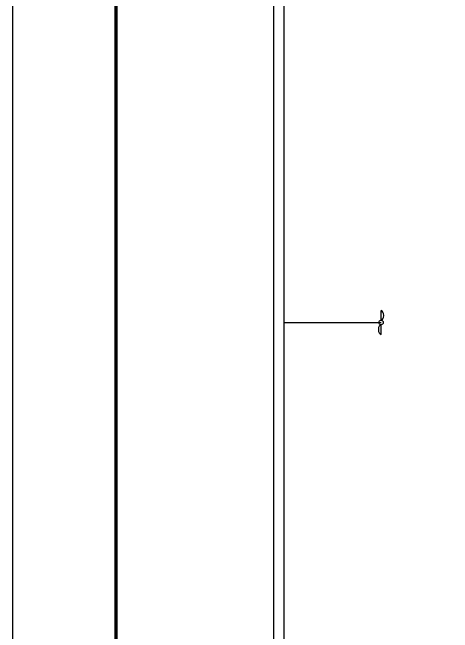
# Model space of a CAD drawing. Header units: millimetres. Extents: x -299291 to 688124, y -407813 to 623474.
# Drawn here: x -299291 to -278001, y 61980 to 91980 of the extents above; entities that cross this region are included whole.
import ezdxf

# ---------------------------------------------------------------- set-up
doc = ezdxf.new("R2010")
doc.units = ezdxf.units.MM
doc.layers.add('边框粗', color=7, linetype='Continuous', lineweight=100)

msp = doc.modelspace()

# ---------------------------------------------------------------- linework, layer by layer
at = {"ltscale": 10}
for p, q in [((-286661.202, 113980.27), (-286661.202, 21980.27)), ((-286161.202, 111980.27), (-286161.202, 21980.27)), ((-286161.202, 76980.27), (-281461.202, 76980.27))]:
    msp.add_line(p, q, dxfattribs=at)
at = {"color": 7, "linetype": 'Continuous', "lineweight": -3}
for p, q in [((-281461.202, 77086.836), (-281461.202, 77553.393)), ((-281461.202, 77086.836), (-281461.202, 77553.393)), ((-281461.202, 76407.146), (-281461.202, 76873.703))]:
    msp.add_line(p, q, dxfattribs=at)
msp.add_lwpolyline([(-299290.955, 140.137), (-131090.955, 140.137), (-131090.955, 118940.137), (-299290.955, 118940.137)], close=True)
msp.add_circle((-281461.202, 76980.27), 106.567, dxfattribs=at)
for centre, major_axis in [((-281461.202, 77320.115), (0, 233.278)), ((-281461.202, 77320.115), (0, 233.278)), ((-281461.202, 76640.424), (0, -233.278))]:
    msp.add_ellipse(centre, major_axis=major_axis, ratio=0.560344766, start_param=3.141592654, end_param=6.283185307, dxfattribs=at)
at = {"layer": '边框粗', "lineweight": 100}
msp.add_line((-294290.955, 116940.137), (-294290.955, 2140.137), dxfattribs=at)

doc.saveas('drawing.dxf')
